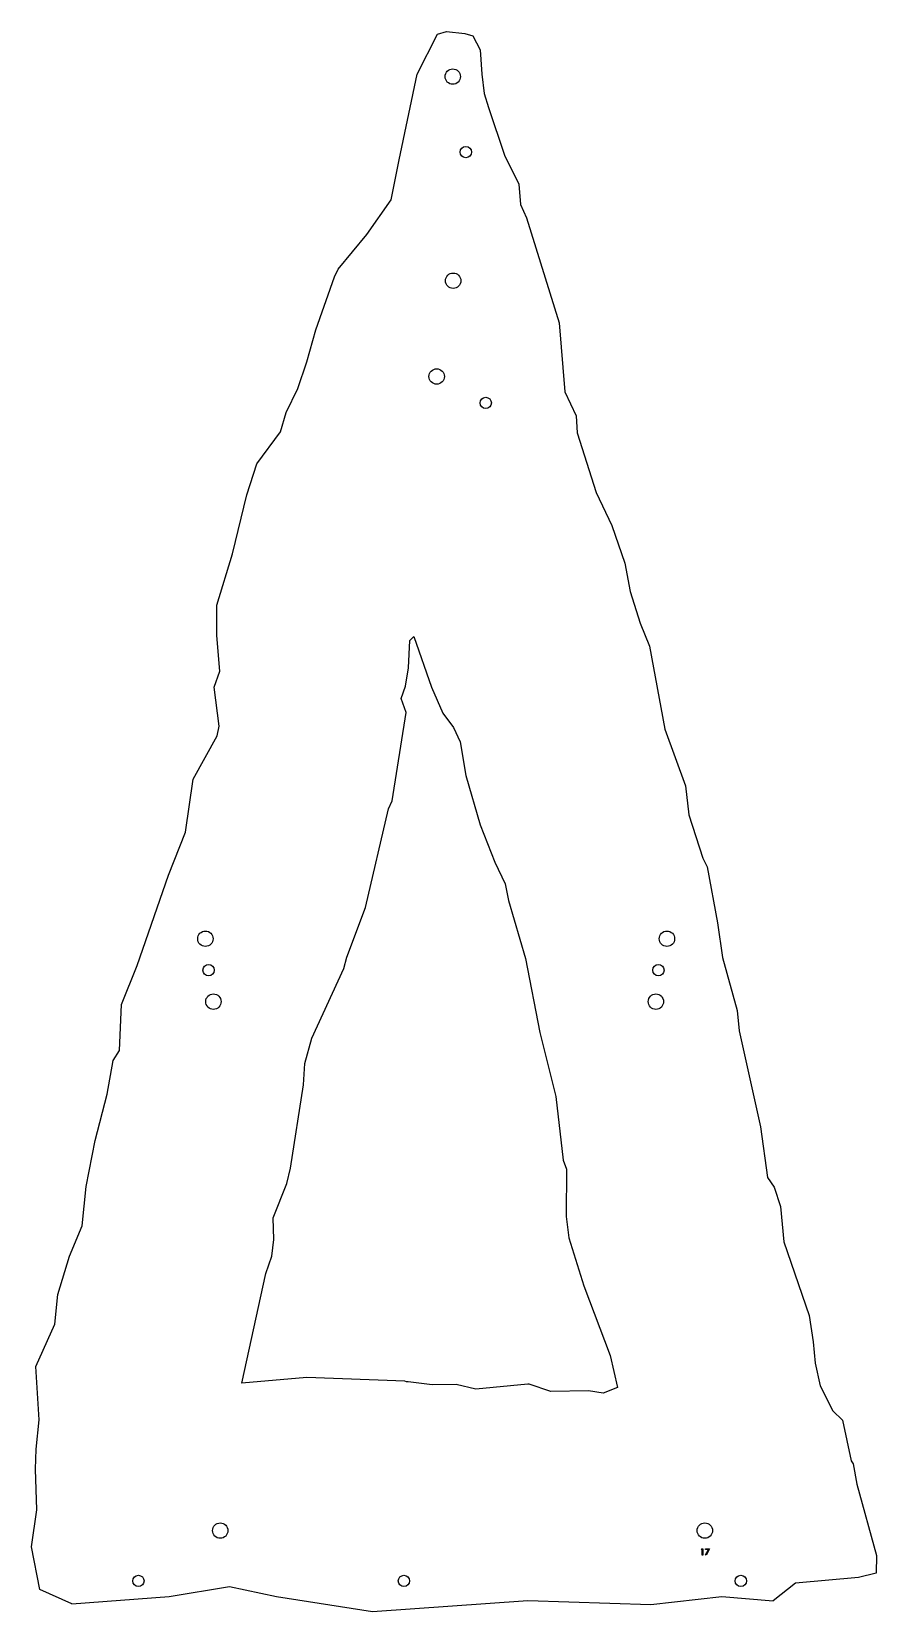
# Model space of a CAD drawing. Header units: millimetres. Extents: x 120 to 792, y 101 to 1357.
import ezdxf

# ---------------------------------------------------------------- set-up
doc = ezdxf.new("R2010")
doc.units = ezdxf.units.MM
doc.linetypes.add('SLD-Durchgehend', pattern=[0])

msp = doc.modelspace()

# ---------------------------------------------------------------- linework, layer by layer
at = {"color": 7, "linetype": 'SLD-Durchgehend', "lineweight": 25}
for p, q in [((442.8, 1354.6), (449.9, 1356.8)), ((449.9, 1356.8), (464.5, 1355.3)), ((426.8, 1323), (442.8, 1354.6)), ((464.5, 1355.3), (470.9, 1353.3)), ((470.9, 1353.3), (476.7, 1342.3)), ((476.7, 1342.3), (478, 1323)), ((412.5, 1254.9), (426.8, 1323)), ((478, 1323), (480, 1307.7)), ((480, 1307.7), (483.5, 1296.5)), ((483.5, 1296.5), (496.2, 1258.5)), ((496.2, 1258.5), (507.6, 1235.5)), ((406, 1223.2), (412.5, 1254.9)), ((507.6, 1235.5), (508.7, 1219.4)), ((386.7, 1195.5), (406, 1223.2)), ((508.7, 1219.4), (513.6, 1208.8)), ((513.6, 1208.8), (539.6, 1125.4)), ((363.8, 1168), (386.7, 1195.5)), ((361, 1162), (363.8, 1168)), ((346.2, 1119.8), (361, 1162)), ((339.1, 1094.3), (346.2, 1119.8)), ((539.6, 1125.4), (544.1, 1070.4)), ((331.8, 1073.1), (339.1, 1094.3)), ((322.7, 1054.1), (331.8, 1073.1)), ((544.1, 1070.4), (553, 1051.4)), ((318.1, 1038.7), (322.7, 1054.1)), ((553, 1051.4), (553.8, 1037.8)), ((299.4, 1013.4), (318.1, 1038.7)), ((553.8, 1037.8), (569, 990.6)), ((291.3, 988.7), (299.4, 1013.4)), ((280, 941.8), (291.3, 988.7)), ((569, 990.6), (581.5, 964.3)), ((581.5, 964.3), (591.8, 934.3)), ((267.6, 901), (280, 941.8)), ((591.8, 934.3), (595.9, 911.9)), ((595.9, 911.9), (604, 886.6)), ((267.6, 876.9), (267.6, 901)), ((604, 886.6), (611.4, 868.3)), ((269.9, 848.6), (267.6, 876.9)), ((419.7, 851.1), (421, 872.9)), ((421, 872.9), (424, 876)), ((424, 876), (438.2, 835.9)), ((611.4, 868.3), (623.6, 802.4)), ((265.4, 835.7), (269.9, 848.6)), ((417.3, 836.5), (419.7, 851.1)), ((269.3, 804.9), (265.4, 835.7)), ((414, 826.9), (417.3, 836.5)), ((438.2, 835.9), (447, 815.2)), ((418, 815.8), (414, 826.9)), ((267.9, 797.2), (269.3, 804.9)), ((406.9, 745.5), (418, 815.8)), ((447, 815.2), (455.6, 803.7)), ((455.6, 803.7), (460.9, 792.4)), ((248.8, 762.8), (267.9, 797.2)), ((460.9, 792.4), (465.4, 765.6)), ((623.6, 802.4), (640, 757.5)), ((242.5, 720.5), (248.8, 762.8)), ((465.4, 765.6), (476.7, 726.4)), ((640, 757.5), (642.7, 734.4)), ((404, 739.2), (406.9, 745.5)), ((385.7, 660.7), (404, 739.2)), ((642.7, 734.4), (653.8, 699.8)), ((229.2, 686.5), (242.5, 720.5)), ((476.7, 726.4), (488.3, 696.7)), ((488.3, 696.7), (496.7, 679.4)), ((653.8, 699.8), (657.1, 693)), ((657.1, 693), (665.4, 648.5)), ((204.1, 614.7), (229.2, 686.5)), ((496.7, 679.4), (499.4, 666.2)), ((499.4, 666.2), (512.8, 620.2)), ((370.8, 621.3), (385.7, 660.7)), ((665.4, 648.5), (669.4, 620.9)), ((368.5, 612.2), (370.8, 621.3)), ((512.8, 620.2), (524.1, 561.4)), ((669.4, 620.9), (680.9, 578.8)), ((191.8, 583.7), (204.1, 614.7)), ((343, 556.9), (368.5, 612.2)), ((190.1, 547.2), (191.8, 583.7)), ((680.9, 578.8), (682.5, 562.8)), ((337.5, 536.8), (343, 556.9)), ((524.1, 561.4), (536.8, 510.5)), ((682.5, 562.8), (699.5, 486.5)), ((185.1, 539.1), (190.1, 547.2)), ((180.3, 512.4), (185.1, 539.1)), ((336.5, 519.7), (337.5, 536.8)), ((326.1, 453.6), (336.5, 519.7)), ((170.9, 475.7), (180.3, 512.4)), ((536.8, 510.5), (542.8, 460)), ((699.5, 486.5), (705.2, 446.2)), ((163.7, 438.9), (170.9, 475.7)), ((323, 441.5), (326.1, 453.6)), ((542.8, 460), (545.4, 452.9)), ((545.4, 452.9), (545, 415.2)), ((312.4, 414.2), (323, 441.5)), ((705.2, 446.2), (710.3, 438.5)), ((160.5, 407.7), (163.7, 438.9)), ((710.3, 438.5), (715.3, 423)), ((545, 415.2), (547.3, 398.3)), ((715.3, 423), (718.2, 395)), ((150.5, 383.7), (160.5, 407.7)), ((312.8, 397), (312.4, 414.2)), ((311.3, 383.7), (312.8, 397)), ((547.3, 398.3), (559.1, 360)), ((718.2, 395), (738.3, 336.5)), ((141.1, 353.2), (150.5, 383.7)), ((306.4, 369.9), (311.3, 383.7)), ((287.3, 282.8), (306.4, 369.9)), ((138.8, 329.6), (141.1, 353.2)), ((559.1, 360), (580.2, 304.6)), ((123.7, 296), (138.8, 329.6)), ((738.3, 336.5), (741.5, 315.5)), ((741.5, 315.5), (742.9, 298.6)), ((580.2, 304.6), (586, 279.2)), ((126.3, 253.7), (123.7, 296)), ((742.9, 298.6), (747, 280.6)), ((338.9, 287.3), (287.3, 282.8)), ((416.8, 284.4), (338.9, 287.3)), ((418.1, 283.8), (416.8, 284.4)), ((419.6, 283.9), (418.1, 283.8)), ((438.6, 281.3), (419.6, 283.9)), ((457.8, 281.6), (438.6, 281.3)), ((473.3, 277.9), (457.8, 281.6)), ((514.7, 282), (473.3, 277.9)), ((515.6, 282), (514.7, 282)), ((532.9, 276.2), (515.6, 282)), ((562.9, 276.7), (532.9, 276.2)), ((574.4, 274.8), (562.9, 276.7)), ((586, 279.2), (574.4, 274.8)), ((747, 280.6), (756.9, 260.7)), ((124, 230.4), (126.3, 253.7)), ((756.9, 260.7), (764.7, 253.4)), ((764.7, 253.4), (771.5, 221.1)), ((123.5, 214.3), (124, 230.4)), ((124.5, 182), (123.5, 214.3)), ((771.5, 221.1), (773.1, 218.7)), ((773.1, 218.7), (776.2, 202.6)), ((776.2, 202.6), (791.6, 145.7)), ((120.3, 152.7), (124.5, 182)), ((126.8, 118.9), (120.3, 152.7)), ((791.6, 145.7), (791.5, 131.7)), ((777.5, 128.4), (727.3, 123.8)), ((791.5, 131.7), (777.5, 128.4)), ((152.3, 107.4), (126.8, 118.9)), ((152.3, 107.4), (229.7, 113.1)), ((229.7, 113.1), (277.5, 121.2)), ((277.5, 121.2), (314.9, 113.1)), ((314.9, 113.1), (391.3, 101.4)), ((612.3, 106.9), (668.7, 113.1)), ((668.7, 113.1), (709.7, 109.9)), ((727.3, 123.8), (709.7, 109.9)), ((391.3, 101.4), (514.6, 110)), ((514.6, 110), (612.3, 106.9))]:
    msp.add_line(p, q, dxfattribs=at)
at = {"color": 2, "linetype": 'SLD-Durchgehend', "lineweight": 25, "true_color": 0xffff00}
for p, q in [((652.5, 150.6), (652.8, 151.1)), ((652.8, 151.1), (653.7, 151.1)), ((653.7, 151.1), (653.7, 146.1)), ((655.9, 151.1), (658.9, 151.1)), ((655.9, 150.6), (655.9, 151.1)), ((658.9, 151.1), (656.3, 146)), ((653.2, 150.6), (652.5, 150.6)), ((653.2, 146.1), (653.2, 150.6)), ((653.7, 146.1), (653.2, 146.1)), ((658.2, 150.6), (655.9, 150.6)), ((655.9, 146.2), (658.2, 150.6)), ((656.3, 146), (655.9, 146.2))]:
    msp.add_line(p, q, dxfattribs=at)
at = {"color": 7, "linetype": 'SLD-Durchgehend', "lineweight": 25}
for centre, radius in [((455, 1321), 6.12), ((465.4, 1261), 4.5), ((455.3, 1158.8), 6.12), ((442.2, 1082.7), 6.12), ((481.2, 1061.7), 4.5), ((258.4, 635.9), 6.12), ((625.2, 635.9), 6.12), ((261, 610.9), 4.5), ((618.4, 610.9), 4.5), ((264.8, 585.9), 6.12), ((616.4, 585.9), 6.12), ((270.2, 165.6), 6.12), ((655.3, 165.6), 6.12), ((205.2, 125.6), 4.5), ((416.2, 125.6), 4.5), ((683.9, 125.6), 4.5)]:
    msp.add_circle(centre, radius, dxfattribs=at)

doc.saveas('drawing.dxf')
